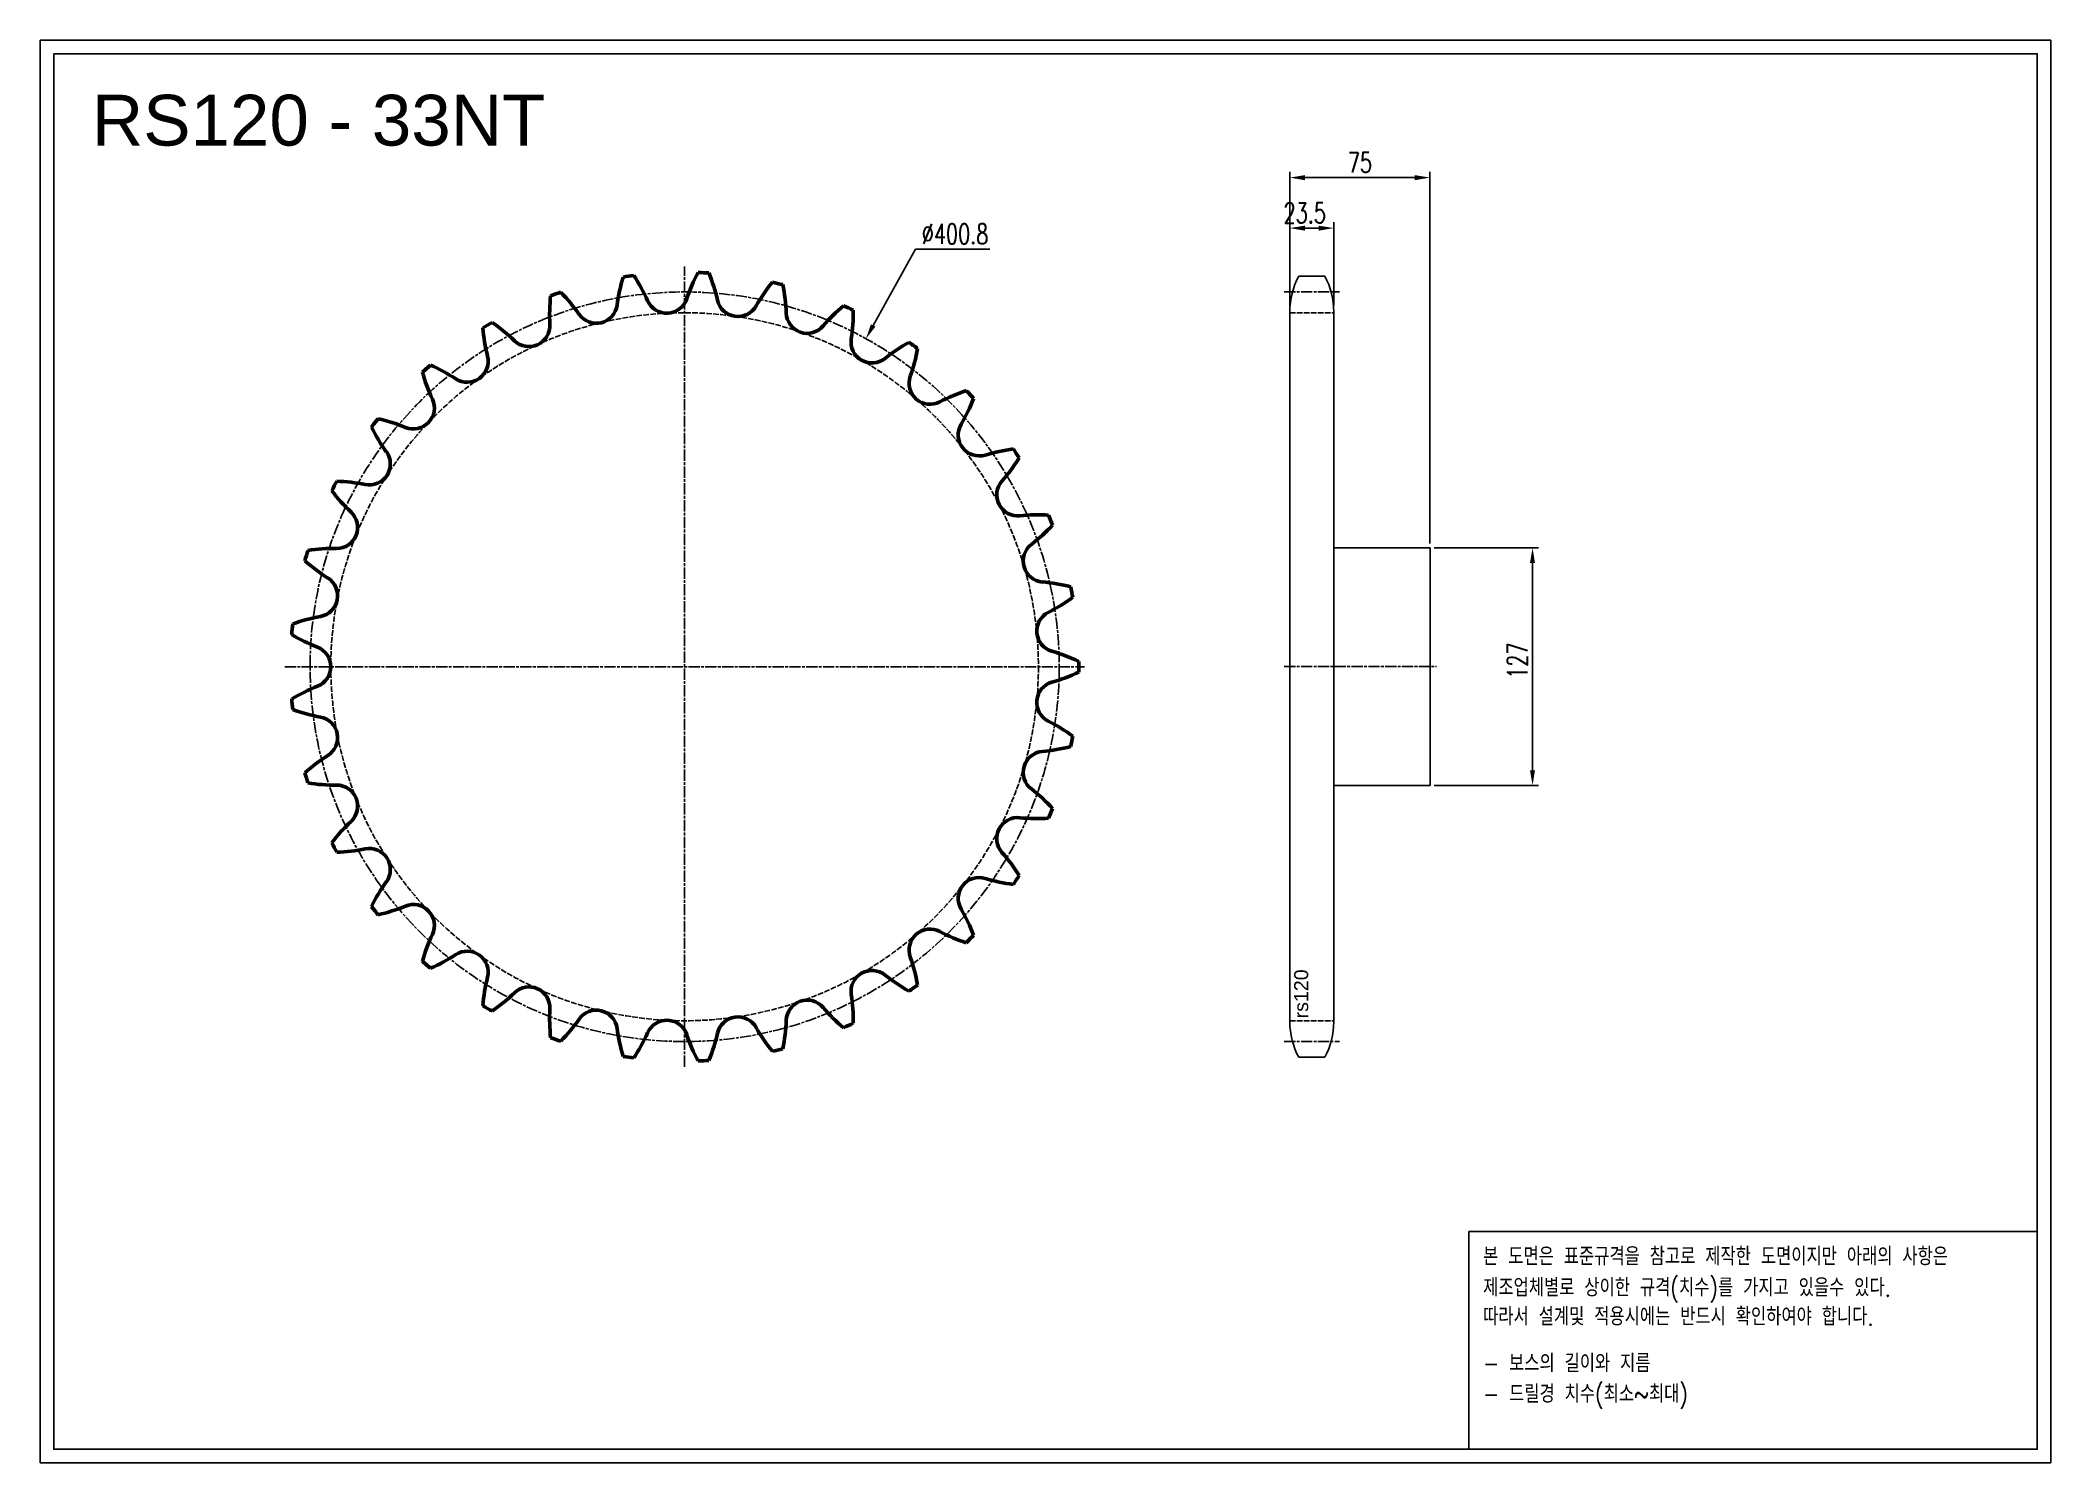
# Model space of a CAD drawing. Header units: millimetres. Extents: x -64719 to -63643, y 40980 to 41740.
import ezdxf

# ---------------------------------------------------------------- set-up
doc = ezdxf.new("R2010")
doc.units = ezdxf.units.MM
for name, pattern in [('AM_ISO02W050', [7.5, 6, -1.5]), ('AM_ISO02W050x2', [3.75, 3, -0.75]), ('AM_ISO08W050', [18, 12, -1.5, 3, -1.5]), ('AM_ISO08W050x2', [9, 6, -0.75, 1.5, -0.75])]:
    doc.linetypes.add(name, pattern=pattern)
for name, color, linetype, lineweight in [('AM_0N', 7, 'Continuous', 50), ('AM_3N', 6, 'AM_ISO02W050', 25), ('AM_7', 4, 'AM_ISO08W050', 25), ('AM_7N', 4, 'AM_ISO08W050', 25)]:
    doc.layers.add(name, color=color, linetype=linetype, lineweight=lineweight)
doc.layers.add('S-DIM', color=7, linetype='Continuous')
doc.styles.add('HAN', font='ROMANS.shx', dxfattribs={"width": 0.7, "bigfont": 'whgtxt.shx'})
doc.styles.add('HSG', font='SIMPLEX.shx', dxfattribs={"width": 0.7, "bigfont": 'HSG.shx'})
doc.styles.get("Standard").update_dxf_attribs({"font": 'arial.ttf'})
doc.dimstyles.new('APP23', dxfattribs={"dimscale": 4.5, "dimtxt": 2.4, "dimasz": 1.8, "dimexe": 0.7, "dimexo": 0.5, "dimgap": 0.6, "dimtad": 1, "dimtoh": 1, "dimdec": 1, "dimrnd": 0.01, "dimzin": 9, "dimdsep": 46, "dimtxsty": 'HSG', "dimcen": 0, "dimclrd": 1, "dimclre": 1, "dimclrt": 256, "dimazin": 2, "dimtp": 1, "dimtm": 1, "dimtfac": 0.5, "dimtdec": 1, "dimtix": 1, "dimtofl": 0, "dimtmove": 0, "dimatfit": 3, "dimfxl": 0, "dimtvp": 1, "dimtolj": 2, "dimlwd": -1, "dimlwe": -1, "dimarcsym": 0})

# ---------------------------------------------------------------- blocks, each defined once
blk = doc.blocks.new('*D1')
at = {"layer": 'Defpoints', "color": 0, "transparency": 16777216}
for p in [(-63975.2, 41468.9), (-63975.2, 41341.9), (-63920.3, 41341.9)]:
    blk.add_point(p, dxfattribs=at)
at = {"layer": 'S-DIM', "color": 1, "transparency": 16777216}
for p, q in [((-63972.9, 41468.9), (-63917.2, 41468.9)), ((-63920.3, 41460.8), (-63920.3, 41350)), ((-63972.9, 41341.9), (-63917.2, 41341.9))]:
    blk.add_line(p, q, dxfattribs=at)
for points in [[(-63921.7, 41460.8), (-63919, 41460.8), (-63920.3, 41468.9)], [(-63921.7, 41350), (-63919, 41350), (-63920.3, 41341.9)]]:
    blk.add_solid(points, dxfattribs=at)
at = {"layer": 'S-DIM', "transparency": 16777216, "insert": (-63928.4, 41408.6), "char_height": 10.8, "attachment_point": 5, "rotation": 90, "style": 'HSG'}
blk.add_mtext('\\A2;127', dxfattribs=at)
blk = doc.blocks.new('*D2')
at = {"layer": 'Defpoints', "color": 0, "transparency": 16777216}
for p in [(-64026.7, 41639.9), (-64050.2, 41595.7), (-64026.7, 41596.4)]:
    blk.add_point(p, dxfattribs=at)
at = {"layer": 'S-DIM', "color": 1, "transparency": 16777216}
for p, q in [((-64050.2, 41597.9), (-64050.2, 41643)), ((-64026.7, 41598.6), (-64026.7, 41643)), ((-64042.1, 41639.9), (-64034.8, 41639.9))]:
    blk.add_line(p, q, dxfattribs=at)
for points in [[(-64042.1, 41641.2), (-64042.1, 41638.5), (-64050.2, 41639.9)], [(-64034.8, 41641.2), (-64034.8, 41638.5), (-64026.7, 41639.9)]]:
    blk.add_solid(points, dxfattribs=at)
at = {"layer": 'S-DIM', "transparency": 16777216, "insert": (-64042.2, 41648), "char_height": 10.8, "attachment_point": 5, "style": 'HSG'}
blk.add_mtext('\\A2;23.5', dxfattribs=at)
blk = doc.blocks.new('*D3')
at = {"layer": 'Defpoints', "color": 0, "transparency": 16777216}
for p in [(-63975.2, 41666.9), (-64050.2, 41595.7), (-63975.2, 41468.9)]:
    blk.add_point(p, dxfattribs=at)
at = {"layer": 'S-DIM', "color": 1, "transparency": 16777216}
for p, q in [((-64050.2, 41597.9), (-64050.2, 41670)), ((-64042.1, 41666.9), (-63983.3, 41666.9)), ((-63975.2, 41471.2), (-63975.2, 41670))]:
    blk.add_line(p, q, dxfattribs=at)
for points in [[(-64042.1, 41668.2), (-64042.1, 41665.5), (-64050.2, 41666.9)], [(-63983.3, 41668.2), (-63983.3, 41665.5), (-63975.2, 41666.9)]]:
    blk.add_solid(points, dxfattribs=at)
at = {"layer": 'S-DIM', "transparency": 16777216, "insert": (-64012.7, 41675), "char_height": 10.8, "attachment_point": 5, "style": 'HSG'}
blk.add_mtext('\\A2;75', dxfattribs=at)
blk = doc.blocks.new('*D4')
at = {"layer": 'Defpoints', "color": 0, "transparency": 16777216}
for p in [(-64277, 41580.7), (-64470.9, 41230)]:
    blk.add_point(p, dxfattribs=at)
at = {"layer": 'S-DIM', "color": 1, "transparency": 16777216}
for p, q in [((-64250.5, 41628.7), (-64273.1, 41587.8)), ((-64210.7, 41628.7), (-64250.5, 41628.7))]:
    blk.add_line(p, q, dxfattribs=at)
blk.add_solid([(-64274.3, 41588.5), (-64271.9, 41587.2), (-64277, 41580.7)], dxfattribs=at)
at = {"layer": 'S-DIM', "transparency": 16777216, "insert": (-64229.3, 41636.8), "char_height": 10.8, "attachment_point": 5, "style": 'HSG'}
blk.add_mtext('\\A2;∅400.8', dxfattribs=at)
blk = doc.blocks.new('notice1')
at = {"color": 4}
blk.add_lwpolyline([(-22142.12, 1735.9), (-22053.8, 1735.9), (-22053.8, 1702.07), (-22142.12, 1702.07)], close=True, dxfattribs=at)
at = {"color": 4, "style": 'HAN', "width": 0.8}
for s, p in [('본 도면은 표준규격을 참고로 제작한 도면이지만 아래의 사항은', (-22139.9, 1730.62)), ('제조업체별로 상이한 규격(치수)를 가지고 있을수 있다.', (-22139.9, 1725.78)), ('따라서 설계및 적용시에는 반드시 확인하여야 합니다.', (-22139.9, 1721.28)), ('- 보스의 길이와 지름', (-22139.9, 1714.03)), ('- 드릴경 치수(최소~최대)', (-22139.9, 1709.27))]:
    blk.add_text(s, height=2.7949, dxfattribs=at).set_placement(p)

msp = doc.modelspace()

# ---------------------------------------------------------------- linework, layer by layer
for p, q in [((-64045.44, 41614.17), (-64031.41, 41614.17)), ((-64050.17, 41595.17), (-64050.17, 41215.53)), ((-64026.67, 41595.17), (-64026.67, 41215.53)), ((-64026.67, 41468.9), (-63975.17, 41468.9)), ((-63975.17, 41468.9), (-63975.17, 41341.9)), ((-63975.17, 41341.9), (-64026.67, 41341.9)), ((-64045.44, 41196.53), (-64031.41, 41196.53))]:
    msp.add_line(p, q)
for points in [[(-64718.79, 41740.34), (-63643.03, 41740.34), (-63643.03, 40979.7), (-64718.79, 40979.7)], [(-64711.54, 41733.1), (-63650.27, 41733.1), (-63650.27, 40986.95), (-64711.54, 40986.95)]]:
    msp.add_lwpolyline(points, close=True)
for centre, start, end in [((-64009.67, 41595.17), 152.02179, 180), ((-64067.17, 41595.17), 0, 27.97821), ((-64009.67, 41215.53), 180, 207.97821), ((-64067.17, 41215.53), 332.02179, 0)]:
    msp.add_arc(centre, 40.5, start, end)
at = {"layer": 'AM_0N'}
for centre, radius, start, end in [((-64317.63, 41586.15), 93.37, 162.83476, 172.27273), ((-64373.99, 41405.35), 210.93, 97.40702, 98.95662), ((-64479.02, 41562.95), 93.37, 24.09091, 33.52888), ((-64284.43, 41572.22), 93.37, 151.92567, 161.36364), ((-64373.99, 41405.35), 210.93, 86.49793, 88.04753), ((-64447.29, 41579.98), 93.37, 13.18182, 22.61979), ((-64254.47, 41552.25), 93.37, 141.01658, 150.45455), ((-64373.99, 41405.35), 210.93, 75.58884, 77.13844), ((-64352.86, 41593.55), 93.37, 173.74385, 183.18182), ((-64373.99, 41405.35), 210.93, 108.31611, 109.86571), ((-64506.94, 41540.22), 93.37, 35, 44.43797), ((-64383.53, 41605.64), 11.23, 204.09091, 341.36364), ((-64345.46, 41603.83), 11.23, 193.18182, 330.45455), ((-64412.92, 41590.69), 93.37, 2.27273, 11.7107), ((-64373.99, 41405.35), 210.93, 119.2252, 120.7748), ((-64530.07, 41512.63), 93.37, 45.90909, 55.34706), ((-64421.27, 41600.22), 11.23, 215, 352.27273), ((-64308.41, 41594.84), 11.23, 182.27273, 319.54545), ((-64228.82, 41526.98), 93.37, 130.10749, 139.54545), ((-64373.99, 41405.35), 210.93, 64.67974, 66.22935), ((-64377.14, 41594.71), 93.37, 351.36364, 0.80161), ((-64388.86, 41594.15), 93.37, 184.65294, 194.09091), ((-64457.29, 41587.75), 11.23, 225.90909, 3.18182), ((-64273.73, 41579), 11.23, 171.36364, 308.63636), ((-64208.43, 41497.3), 93.37, 119.19839, 128.63636), ((-64373.99, 41405.35), 210.93, 53.77065, 55.32026), ((-64490.31, 41568.69), 11.23, 236.81818, 14.09091), ((-64341.25, 41591.88), 93.37, 340.45455, 349.89251), ((-64373.99, 41405.35), 210.93, 130.13429, 131.68389), ((-64424.32, 41587.92), 93.37, 195.56203, 205), ((-64547.55, 41481.15), 93.37, 56.81818, 66.25615), ((-64242.68, 41556.89), 11.23, 160.45455, 297.72727), ((-64519.12, 41543.72), 11.23, 247.72727, 25), ((-64194.02, 41464.31), 93.37, 108.2893, 117.72727), ((-64306.54, 41582.31), 93.37, 329.54545, 338.98342), ((-64373.99, 41405.35), 210.93, 42.86156, 44.41116), ((-64373.99, 41405.35), 210.93, 141.04338, 142.59298), ((-64558.76, 41446.93), 93.37, 67.72727, 77.16524), ((-64457.97, 41575.1), 93.37, 206.47112, 215.90909), ((-64216.38, 41529.3), 11.23, 149.54545, 286.81818), ((-64542.68, 41513.76), 11.23, 258.63636, 35.90909), ((-64186.11, 41429.18), 93.37, 97.38021, 106.81818), ((-64274.26, 41566.35), 93.37, 318.63636, 328.07433), ((-64373.99, 41405.35), 210.93, 31.95247, 33.50207), ((-64373.99, 41405.35), 210.93, 151.95247, 153.50207), ((-64563.29, 41411.22), 93.37, 78.63636, 88.07433), ((-64195.77, 41497.23), 11.23, 138.63636, 275.90909), ((-64488.58, 41556.14), 93.37, 217.38021, 226.81818), ((-64560.15, 41479.87), 11.23, 269.54545, 46.81818), ((-64185, 41393.2), 93.37, 86.47112, 95.90909), ((-64373.99, 41405.35), 210.93, 21.04338, 22.59298), ((-64181.6, 41461.84), 11.23, 127.72727, 265), ((-64245.6, 41544.57), 93.37, 307.72727, 317.16524), ((-64373.99, 41405.35), 210.93, 162.86156, 164.41116), ((-64515.04, 41531.73), 93.37, 228.2893, 237.72727), ((-64560.98, 41375.28), 93.37, 89.54545, 98.98342), ((-64570.89, 41443.3), 11.23, 280.45455, 57.72727), ((-64190.71, 41357.65), 93.37, 75.56203, 85), ((-64221.57, 41517.75), 93.37, 296.81818, 306.25615), ((-64373.99, 41405.35), 210.93, 10.13429, 11.68389), ((-64373.99, 41405.35), 210.93, 173.77065, 175.32026), ((-64551.91, 41340.44), 93.37, 100.45455, 109.89251), ((-64174.38, 41424.41), 11.23, 116.81818, 254.09091), ((-64536.41, 41502.75), 93.37, 239.19839, 248.63636), ((-64574.51, 41405.35), 11.23, 291.36364, 68.63636), ((-64203.05, 41323.82), 93.37, 64.65294, 74.09091), ((-64373.99, 41405.35), 210.93, 359.2252, 0.7748), ((-64174.38, 41386.29), 11.23, 105.90909, 243.18182), ((-64203.05, 41486.87), 93.37, 285.90909, 295.34706), ((-64536.41, 41307.94), 93.37, 111.36364, 120.80161), ((-64373.99, 41405.35), 210.93, 184.67974, 186.22935), ((-64551.91, 41470.26), 93.37, 250.10749, 259.54545), ((-64570.89, 41367.4), 11.23, 302.27273, 79.54545), ((-64221.57, 41292.95), 93.37, 53.74385, 63.18182), ((-64373.99, 41405.35), 210.93, 348.31611, 349.86571), ((-64515.04, 41278.97), 93.37, 122.27273, 131.7107), ((-64181.6, 41348.86), 11.23, 95, 232.27273), ((-64190.71, 41453.05), 93.37, 275, 284.43797), ((-64373.99, 41405.35), 210.93, 195.58884, 197.13844), ((-64560.98, 41435.41), 93.37, 261.01658, 270.45455), ((-64560.15, 41330.82), 11.23, 313.18182, 90.45455), ((-64245.6, 41266.13), 93.37, 42.83476, 52.27273), ((-64488.58, 41254.56), 93.37, 133.18182, 142.61979), ((-64195.77, 41313.47), 11.23, 84.09091, 221.36364), ((-64185, 41417.5), 93.37, 264.09091, 273.52888), ((-64373.99, 41405.35), 210.93, 337.40702, 338.95662), ((-64373.99, 41405.35), 210.93, 206.49793, 208.04753), ((-64563.29, 41399.48), 93.37, 271.92567, 281.36364), ((-64542.68, 41296.94), 11.23, 324.09091, 101.36364), ((-64274.26, 41244.35), 93.37, 31.92567, 41.36364), ((-64457.97, 41235.6), 93.37, 144.09091, 153.52888), ((-64216.38, 41281.4), 11.23, 73.18182, 210.45455), ((-64186.11, 41381.51), 93.37, 253.18182, 262.61979), ((-64373.99, 41405.35), 210.93, 326.49793, 328.04753), ((-64373.99, 41405.35), 210.93, 217.40702, 218.95662), ((-64558.76, 41363.76), 93.37, 282.83476, 292.27273), ((-64519.12, 41266.97), 11.23, 335, 112.27273), ((-64306.54, 41228.38), 93.37, 21.01658, 30.45455), ((-64424.32, 41222.77), 93.37, 155, 164.43797), ((-64242.68, 41253.81), 11.23, 62.27273, 199.54545), ((-64194.02, 41346.39), 93.37, 242.27273, 251.7107), ((-64373.99, 41405.35), 210.93, 315.58884, 317.13844), ((-64373.99, 41405.35), 210.93, 228.31611, 229.86571), ((-64547.55, 41329.55), 93.37, 293.74385, 303.18182), ((-64490.31, 41242.01), 11.23, 345.90909, 123.18182), ((-64341.25, 41218.81), 93.37, 10.10749, 19.54545), ((-64388.86, 41216.55), 93.37, 165.90909, 175.34706), ((-64457.29, 41222.95), 11.23, 356.81818, 134.09091), ((-64273.73, 41231.69), 11.23, 51.36364, 188.63636), ((-64208.43, 41313.39), 93.37, 231.36364, 240.80161), ((-64373.99, 41405.35), 210.93, 304.67974, 306.22935), ((-64373.99, 41405.35), 210.93, 239.2252, 240.7748), ((-64530.07, 41298.07), 93.37, 304.65294, 314.09091), ((-64308.41, 41215.86), 11.23, 40.45455, 177.72727), ((-64228.82, 41283.72), 93.37, 220.45455, 229.89251), ((-64377.14, 41215.99), 93.37, 359.19839, 8.63636), ((-64352.86, 41217.14), 93.37, 176.81818, 186.25615), ((-64506.94, 41270.47), 93.37, 315.56203, 325), ((-64421.27, 41210.48), 11.23, 7.72727, 145), ((-64383.53, 41205.06), 11.23, 18.63636, 155.90909), ((-64345.46, 41206.87), 11.23, 29.54545, 166.81818), ((-64254.47, 41258.45), 93.37, 209.54545, 218.98342), ((-64412.92, 41220.01), 93.37, 348.2893, 357.72727), ((-64373.99, 41405.35), 210.93, 293.77065, 295.32026), ((-64373.99, 41405.35), 210.93, 250.13429, 251.68389), ((-64317.63, 41224.54), 93.37, 187.72727, 197.16524), ((-64479.02, 41247.75), 93.37, 326.47112, 335.90909), ((-64284.43, 41238.48), 93.37, 198.63636, 208.07433), ((-64447.29, 41230.72), 93.37, 337.38021, 346.81818), ((-64373.99, 41405.35), 210.93, 261.04338, 262.59298), ((-64373.99, 41405.35), 210.93, 271.95247, 273.50207), ((-64373.99, 41405.35), 210.93, 282.86156, 284.41116)]:
    msp.add_arc(centre, radius, start, end, dxfattribs=at)
at = {"layer": 'AM_3N', "linetype": 'AM_ISO02W050x2'}
for p, q in [((-64050.17, 41594.64), (-64026.67, 41594.64)), ((-64050.17, 41216.06), (-64026.67, 41216.06))]:
    msp.add_line(p, q, dxfattribs=at)
msp.add_circle((-64373.99, 41405.35), 189.29, dxfattribs=at)
at = {"layer": 'AM_7', "linetype": 'AM_ISO08W050x2'}
for p, q in [((-64053.17, 41605.76), (-64023.67, 41605.76)), ((-64053.17, 41405.4), (-63971.74, 41405.4)), ((-64053.17, 41204.94), (-64023.67, 41204.94))]:
    msp.add_line(p, q, dxfattribs=at)
msp.add_circle((-64373.99, 41405.35), 200.41, dxfattribs=at)
at = {"layer": 'AM_7N', "linetype": 'AM_ISO08W050x2'}
for p, q in [((-64373.99, 41191.42), (-64373.99, 41619.28)), ((-64587.92, 41405.35), (-64160.06, 41405.35))]:
    msp.add_line(p, q, dxfattribs=at)

# ---------------------------------------------------------------- block references
at = {"xscale": 3.443293421567999, "yscale": 3.443293421567999, "zscale": 3.443293421567999}
msp.add_blockref('notice1', (12287.42, 35126.23), dxfattribs=at)

# ---------------------------------------------------------------- texts
msp.add_text('RS120 - 33NT', height=27.1656).set_placement((-64691.08, 41684.01))
at = {"insert": (-64047.86, 41217.32), "char_height": 7.5, "attachment_point": 1, "rotation": 90}
msp.add_mtext_dynamic_manual_height_columns('rs120', width=80.6418, gutter_width=37.5, heights=[0], dxfattribs=at)

# ---------------------------------------------------------------- dimensions: what is measured, and where the dimension line sits
at = {"layer": 'S-DIM'}
dim = msp.add_linear_dim(base=(-63975.17, 41666.89), p1=(-64050.17, 41595.68), p2=(-63975.17, 41468.9), dimstyle='APP23', dxfattribs=at)
dim.commit()
dim.dimension.update_dxf_attribs({"geometry": '*D3', "text_midpoint": (-64012.67, 41674.99)})
dim = msp.add_linear_dim(base=(-64026.69, 41639.89), p1=(-64050.17, 41595.68), p2=(-64026.69, 41596.38), dimstyle='APP23', dxfattribs=at)
dim.commit()
dim.dimension.update_dxf_attribs({"geometry": '*D2', "text_midpoint": (-64042.19, 41639.89), "dimtype": 128})
dim = msp.add_diameter_dim_2p(p1=(-64470.94, 41229.95), p2=(-64277.04, 41580.75), dimstyle='APP23', dxfattribs=at)
dim.commit()
dim.dimension.update_dxf_attribs({"geometry": '*D4', "text_midpoint": (-64229.27, 41628.74), "dimtype": 131})
dim = msp.add_linear_dim(base=(-63920.32, 41341.9), p1=(-63975.17, 41468.9), p2=(-63975.17, 41341.9), angle=90, dimstyle='APP23', dxfattribs=at)
dim.commit()
dim.dimension.update_dxf_attribs({"geometry": '*D1', "text_midpoint": (-63920.32, 41408.63), "dimtype": 128})

doc.saveas('drawing.dxf')
